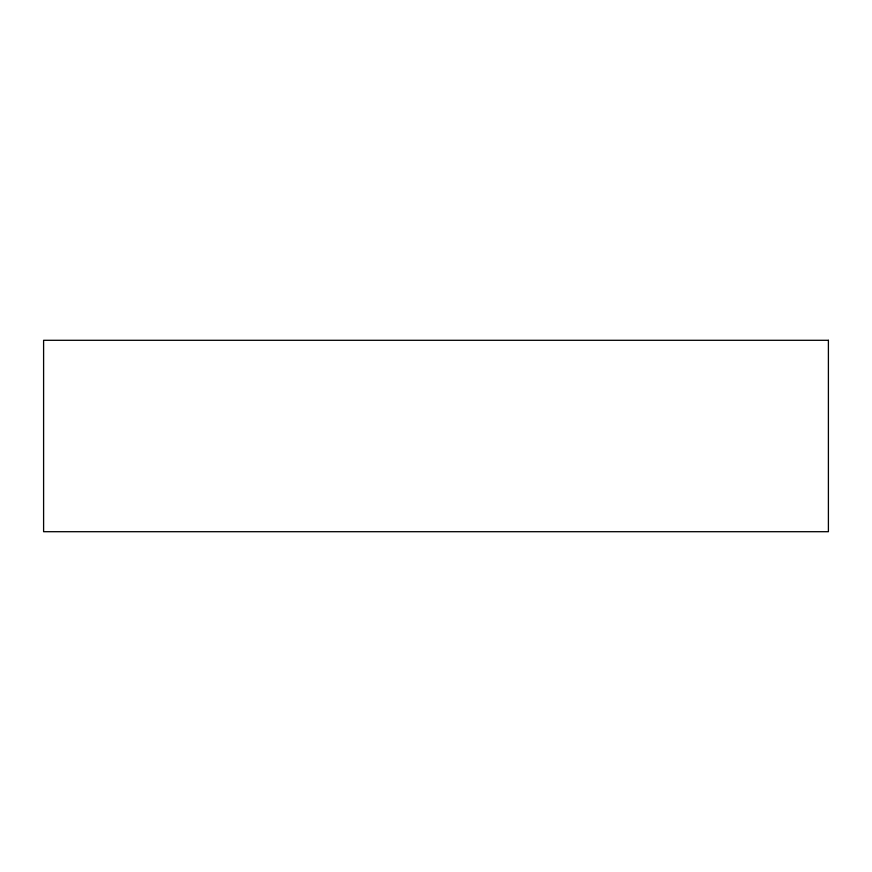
<?xml version="1.0" encoding="UTF-8"?>
<svg xmlns="http://www.w3.org/2000/svg" width="872" height="872" viewBox="0 0 872 872"><rect width="100%" height="100%" fill="white"/><g stroke="black" fill="none" stroke-linecap="round" stroke-linejoin="round"><path stroke-width="1.31" d="M828.4 340.298L43.6 340.298L43.6 531.702L828.4 531.702L828.4 340.298"/></g></svg>
